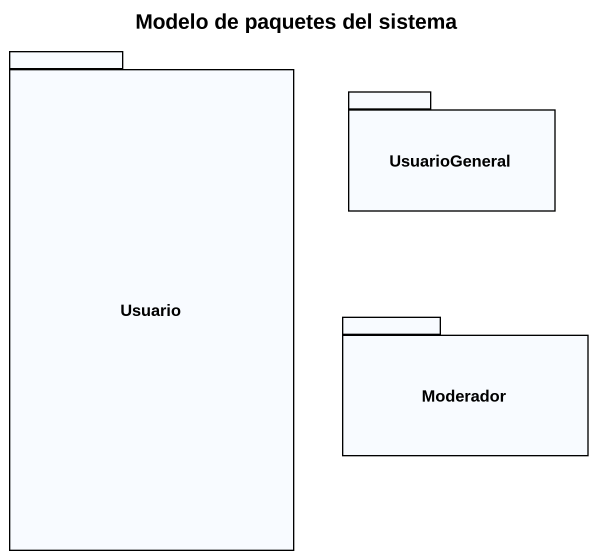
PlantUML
@startuml
title Modelo de paquetes del sistema
package Usuario {
}
package UsuarioGeneral {
}
package Moderador {
}
@enduml
